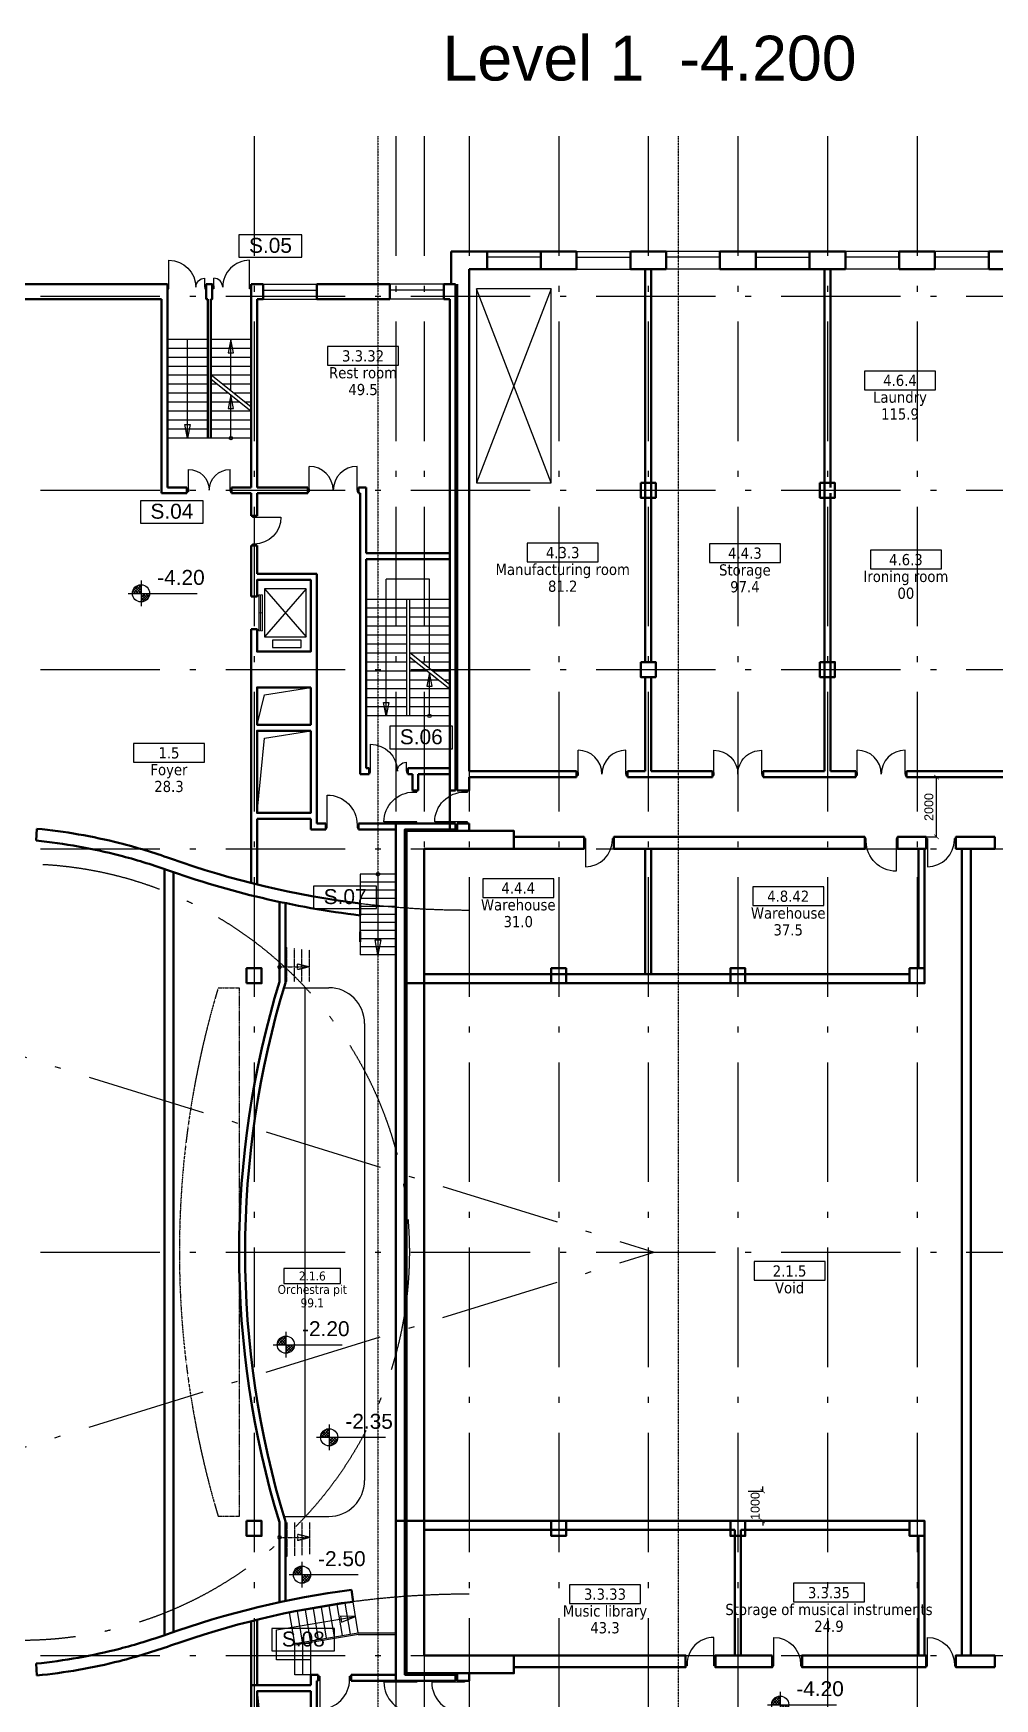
# Model space of a CAD drawing. Header units: millimetres. Extents: x 2558 to 253942, y 1343 to 186042.
# Drawn here: x 41048 to 73240, y 130293 to 186042 of the extents above; entities that cross this region are included whole.
import ezdxf
from ezdxf.enums import TextEntityAlignment as Align

# ---------------------------------------------------------------- set-up
doc = ezdxf.new("R2010")
doc.units = ezdxf.units.MM
for name, pattern in [('DASHED', [0.75, 0.5, -0.25]), ('HIDDEN', [0.375, 0.25, -0.125]), ('OSY', [6200, 4000, -1000, 200, -1000])]:
    doc.linetypes.add(name, pattern=pattern)
for name, color, linetype in [('axes', 40, 'OSY'), ('dim100', 7, 'Continuous'), ('DV', 70, 'Continuous'), ('F', 4, 'Continuous'), ('P', 3, 'Continuous'), ('PUN', 7, 'HIDDEN'), ('R', 7, 'Continuous'), ('T-EXPL pom', 9, 'Continuous'), ('Text', 179, 'Continuous')]:
    doc.layers.add(name, color=color, linetype=linetype)
doc.layers.add('hide', color=61, linetype='Continuous', lineweight=5, plot=False)
doc.layers.add('Kolumns', color=5, linetype='Continuous', lineweight=50)
doc.layers.add('ST', color=5, linetype='Continuous', lineweight=50)
doc.styles.add('DIM100', font='arial.ttf')
doc.styles.add('dim200', font='arial.ttf')
doc.styles.add('EXPL', font='tahoma.ttf')
doc.dimstyles.new('DIM100', dxfattribs={"dimtxt": 300, "dimasz": 150, "dimexe": 0, "dimexo": 100, "dimgap": 100, "dimtad": 1, "dimdec": 0, "dimzin": 0, "dimdsep": 46, "dimtxsty": 'DIM100', "dimblk": 'ARCHTICK', "dimcen": 200, "dimdle": 0.5, "dimclrt": 256, "dimaunit": 1, "dimazin": 0, "dimtfac": 1, "dimtdec": 0, "dimtix": 1, "dimtofl": 0, "dimtmove": 2, "dimatfit": 0, "dimldrblk": 'DOT', "dimfxl": 0, "dimtvp": 1.5, "dimtolj": 1, "dimtzin": 0, "dimarcsym": 0})

# ---------------------------------------------------------------- blocks, each defined once
blk = doc.blocks.new('otmetka')
for p, q in [((-426, 0), (1885, 0)), ((0, 426), (0, -426))]:
    blk.add_line(p, q)
at = {"color": 0}
for p, q in [((-262, 0), (-286, 24)), ((-277, 77), (-76, 278)), ((-172, 0), (-270, 98)), ((-263, 0), (1, 264)), ((-81, 0), (-240, 158)), ((1, 8), (-198, 208)), ((-172, 0), (1, 173)), ((1, 99), (-147, 247)), ((1, 189), (-85, 275)), ((-82, 0), (1, 83)), ((1, -234), (235, 0)), ((1, -144), (145, 0)), ((1, -53), (54, 0)), ((230, -175), (54, 0)), ((264, -119), (145, 0)), ((285, -49), (235, 0)), ((185, -221), (1, -37)), ((131, -257), (1, -128)), ((64, -281), (1, -218)), ((40, -285), (286, -39))]:
    blk.add_line(p, q, dxfattribs=at)
blk.add_circle((0, 0), 288)
blk = doc.blocks.new('90')
at = {"layer": 'DV'}
blk.add_line((50, 0), (50, -900), dxfattribs=at)
for points in [[(50, 50), (50, -50), (0, -50), (0, 50)], [(1000, 50), (1000, -50), (950, -50), (950, 50)]]:
    blk.add_lwpolyline(points, close=True, dxfattribs=at)
blk.add_arc((50, 0), 900, 270, 0, dxfattribs=at)
blk = doc.blocks.new('nomkom')
blk.add_lwpolyline([(-950, 0), (950, 0), (950, 500), (-950, 500)], close=True)
at = {"style": 'EXPL'}
for tag, height, p in [('NO_LEGEND', 300, (0, 100)), ('ROOM_NAME', 200, (0, -350)), ('AREA', 300, (0, -800))]:
    blk.add_attdef(tag, text='', height=height, dxfattribs=at).set_placement(p, align=Align.CENTER)
blk = doc.blocks.new('100')
at = {"layer": 'DV'}
blk.add_line((50, -50), (50, -1050), dxfattribs=at)
for points in [[(50, 50), (50, -50), (0, -50), (0, 50)], [(1100, 50), (1100, -50), (1050, -50), (1050, 50)]]:
    blk.add_lwpolyline(points, close=True, dxfattribs=at)
blk.add_arc((50, -50), 1000, 270, 0, dxfattribs=at)
blk = doc.blocks.new('88')
at = {"layer": 'DV'}
for p, q in [((0, -50), (800, -50)), ((0, -1650), (800, -1650))]:
    blk.add_line(p, q, dxfattribs=at)
for points in [[(-50, -50), (-50, 0), (50, 0), (50, -50)], [(-50, -1650), (-50, -1700), (50, -1700), (50, -1650)]]:
    blk.add_lwpolyline(points, close=True, dxfattribs=at)
for centre, start, end in [((0, -50), 270, 0), ((0, -1650), 0, 90)]:
    blk.add_arc(centre, 800, start, end, dxfattribs=at)
blk = doc.blocks.new('77')
at = {"layer": 'DV'}
for p, q in [((50, 0), (50, -700)), ((1450, 0), (1450, -700))]:
    blk.add_line(p, q, dxfattribs=at)
for points in [[(50, 50), (0, 50), (0, -50), (50, -50)], [(1450, 50), (1500, 50), (1500, -50), (1450, -50)]]:
    blk.add_lwpolyline(points, close=True, dxfattribs=at)
for centre, start, end in [((50, 0), 270, 0), ((1450, 0), 180, 270)]:
    blk.add_arc(centre, 700, start, end, dxfattribs=at)
blk = doc.blocks.new('93')
at = {"layer": 'DV'}
for p, q in [((50, 0), (50, -900)), ((1250, 0), (1250, -300))]:
    blk.add_line(p, q, dxfattribs=at)
for points in [[(50, 50), (50, -50), (0, -50), (0, 50)], [(1300, 50), (1300, -50), (1250, -50), (1250, 50)]]:
    blk.add_lwpolyline(points, close=True, dxfattribs=at)
for centre, radius, start, end in [((50, 0), 900, 270, 0), ((1250, 0), 300, 180, 270)]:
    blk.add_arc(centre, radius, start, end, dxfattribs=at)
blk = doc.blocks.new('A$C61B65F7C')
at = {"layer": 'hide'}
for points in [[(-1900, 1740), (-1300, 1740), (-1300, 1690), (-1900, 1690)], [(-700, 1740), (-1300, 1740), (-1300, 1690), (-700, 1690)], [(-1900, 1670), (-1300, 1670), (-1300, 1620), (-1900, 1620)], [(-700, 1669), (-1300, 1669), (-1300, 1619), (-700, 1619)]]:
    blk.add_lwpolyline(points, close=True, dxfattribs=at)
at = {"layer": 'P'}
blk.add_lwpolyline([(-2100, 1550), (-500, 1550), (-500, 150), (-2100, 150), (-2100, 1550), (-500, 150), (-2100, 150), (-500, 1550)], dxfattribs=at)
blk.add_lwpolyline([(-387, 1277), (-137, 1277), (-137, 327), (-387, 327)], close=True, dxfattribs=at)
at = {"layer": 'ST'}
blk.add_lwpolyline([(-1850, 2000), (-1850, 1800), (-2400, 1800), (-2400, 0), (0, 0), (0, 1800), (-750, 1800), (-750, 2000)], dxfattribs=at)
blk = doc.blocks.new('_ArchTick')
at = {"color": 0, "linetype": 'ByBlock', "const_width": 0.15}
blk.add_lwpolyline([(-0.5, -0.5), (0.5, 0.5)], dxfattribs=at)
blk = doc.blocks.new('*D284')
at = {"layer": 'Defpoints', "color": 0, "transparency": 16777216}
for p in [(70640, 161143), (71290, 161143), (70640, 159143)]:
    blk.add_point(p, dxfattribs=at)
at = {"layer": 'dim100', "color": 0, "lineweight": -2, "transparency": 16777216}
for p, q in [((70740, 161143), (71290, 161143)), ((71290, 159143), (71290, 161144)), ((70740, 159143), (71290, 159143))]:
    blk.add_line(p, q, dxfattribs=at)
at = {"layer": 'dim100', "color": 0, "lineweight": -2, "transparency": 16777216, "xscale": 150, "yscale": 150, "zscale": 150}
for p, rotation in [((71290, 161143), 90), ((71290, 159143), 270)]:
    blk.add_blockref('_ArchTick', p, dxfattribs=dict(at, rotation=rotation))
at = {"layer": 'dim100', "transparency": 16777216, "insert": (71036, 160143), "char_height": 300, "attachment_point": 5, "rotation": 90, "style": 'DIM100'}
blk.add_mtext('\\A1;2000', dxfattribs=at)
blk = doc.blocks.new('_Dot')
at = {"layer": 'P', "color": 0, "lineweight": -2}
blk.add_line((-0.5, 0), (-1, 0), dxfattribs=at)
at = {"layer": 'P', "color": 0, "const_width": 0.5}
blk.add_lwpolyline([(-0.25, 0, 1), (0.25, 0, 1)], format="xyb", close=True, dxfattribs=at)
blk = doc.blocks.new('*D347')
at = {"layer": 'Defpoints', "color": 0, "transparency": 16777216}
for p in [(64890, 137243), (65473, 137243), (64890, 136243)]:
    blk.add_point(p, dxfattribs=at)
at = {"layer": 'dim100', "color": 0, "lineweight": -2, "transparency": 16777216}
for p, q in [((64990, 137243), (65473, 137243)), ((65473, 137243), (65473, 137393)), ((64990, 136243), (65473, 136243)), ((65473, 136243), (65473, 136093))]:
    blk.add_line(p, q, dxfattribs=at)
at = {"layer": 'dim100', "color": 0, "lineweight": -2, "transparency": 16777216, "xscale": 150, "yscale": 150, "zscale": 150}
for p, rotation in [((65473, 137243), 270), ((65473, 136243), 90)]:
    blk.add_blockref('_ArchTick', p, dxfattribs=dict(at, rotation=rotation))
at = {"layer": 'dim100', "transparency": 16777216, "insert": (65220, 136743), "char_height": 300, "attachment_point": 5, "rotation": 90, "style": 'DIM100'}
blk.add_mtext('\\A1;1000', dxfattribs=at)

msp = doc.modelspace()

# ---------------------------------------------------------------- linework, layer by layer
at = {"layer": 'axes'}
for p, q in [((48439.6, 182593.4), (48439.6, 98893.4)), ((53189.6, 182593.4), (53189.6, 98893.4)), ((54139.6, 182593.4), (54139.6, 98893.4)), ((55639.6, 182593.4), (55639.6, 98893.4)), ((58639.6, 182593.4), (58639.6, 98893.4)), ((61639.6, 182593.4), (61639.6, 98893.4)), ((64639.6, 182593.4), (64639.6, 98893.4)), ((67639.6, 182593.4), (67639.6, 98893.4)), ((70639.6, 182593.4), (70639.6, 98893.4)), ((4089.6, 177243.4), (113998.8, 177243.4)), ((4089.6, 170743.4), (113998.8, 170743.4)), ((4089.6, 164743.4), (113998.8, 164743.4)), ((4089.6, 158743.4), (113998.8, 158743.4)), ((31073.3, 154768.9), (61839.6, 145243.4)), ((4089.6, 145243.4), (113998.8, 145243.4)), ((31073.3, 135717.9), (61839.6, 145243.4)), ((4089.6, 131743.4), (113998.8, 131743.4))]:
    msp.add_line(p, q, dxfattribs=at)
msp.add_lwpolyline([(55639.6, 156693.7, -0.085567), (45644.7, 158416.8, 0.1275351), (36193, 159248.2, 0.8463785), (36193, 131238.7, 0.1275351), (45644.7, 132070, -0.085567), (55639.6, 133793.1, 0.0760907)], format="xyb", dxfattribs=at)
msp.add_circle((40639.6, 145243.4), 13000, dxfattribs=at)
at = {"layer": 'F'}
for p, q in [((58039.6, 178743.4), (56239.6, 178743.4)), ((58039.6, 178543.4), (56239.6, 178543.4)), ((59239.6, 178743.4), (61039.6, 178743.4)), ((59239.6, 178543.4), (61039.6, 178543.4)), ((64039.6, 178743.4), (62239.6, 178743.4)), ((64039.6, 178543.4), (62239.6, 178543.4)), ((65239.6, 178743.4), (67039.6, 178743.4)), ((65239.6, 178543.4), (67039.6, 178543.4)), ((70039.6, 178743.4), (68239.6, 178743.4)), ((70039.6, 178543.4), (68239.6, 178543.4)), ((73039.6, 178743.4), (71239.6, 178743.4)), ((73039.6, 178543.4), (71239.6, 178543.4)), ((58039.6, 178143.4), (56239.6, 178143.4)), ((59239.6, 178143.4), (61039.6, 178143.4)), ((64039.6, 178143.4), (62239.6, 178143.4)), ((65239.6, 178143.4), (67039.6, 178143.4)), ((70039.6, 178143.4), (68239.6, 178143.4)), ((73039.6, 178143.4), (71239.6, 178143.4)), ((48739.6, 177643.4), (50539.6, 177643.4)), ((48739.6, 177443.4), (50539.6, 177443.4)), ((54789.6, 177643.4), (52989.6, 177643.4)), ((54789.6, 177443.4), (52989.6, 177443.4)), ((48739.6, 177143.4), (50539.6, 177143.4)), ((54789.6, 177143.4), (52989.6, 177143.4))]:
    msp.add_line(p, q, dxfattribs=at)
at = {"layer": 'Kolumns'}
for p, q in [((41146.6, 159017.1), (41170.7, 159416.6)), ((51989.6, 156917.7), (51989.6, 156514.7)), ((51758.2, 133533.4), (51705.4, 133936.2)), ((41146.6, 131469.7), (41170.7, 131070.2))]:
    msp.add_line(p, q, dxfattribs=at)
for points in [[(61389.6, 170993.4), (61889.6, 170993.4), (61889.6, 170493.4), (61389.6, 170493.4)], [(67389.6, 170993.4), (67889.6, 170993.4), (67889.6, 170493.4), (67389.6, 170493.4)], [(61389.6, 164993.4), (61889.6, 164993.4), (61889.6, 164493.4), (61389.6, 164493.4)], [(67389.6, 164993.4), (67889.6, 164993.4), (67889.6, 164493.4), (67389.6, 164493.4)], [(57139.6, 158743.4), (54139.6, 158743.4), (54139.6, 154243.4), (53539.6, 154243.4), (53539.6, 159343.4), (57139.6, 159343.4)], [(68889.6, 158743.4), (60489.6, 158743.4), (60489.6, 159143.4), (68889.6, 159143.4)], [(70939.6, 159143.4), (69989.6, 159143.4), (69989.6, 158743.4), (70939.6, 158743.4)], [(73239.6, 159143.4), (71939.6, 159143.4), (71939.6, 158743.4), (73239.6, 158743.4)], [(48189.6, 154243.4), (48689.6, 154243.4), (48689.6, 154743.4), (48189.6, 154743.4)], [(58389.6, 154243.4), (58889.6, 154243.4), (58889.6, 154743.4), (58389.6, 154743.4)], [(64389.6, 154243.4), (64889.6, 154243.4), (64889.6, 154743.4), (64389.6, 154743.4)], [(70389.6, 154243.4), (70889.6, 154243.4), (70889.6, 154743.4), (70389.6, 154743.4)], [(48189.6, 136243.4), (48689.6, 136243.4), (48689.6, 135743.4), (48189.6, 135743.4)], [(57139.6, 131743.4), (54139.6, 131743.4), (54139.6, 136243.4), (53539.6, 136243.4), (53539.6, 131143.4), (57139.6, 131143.4)], [(58389.6, 136243.4), (58889.6, 136243.4), (58889.6, 135743.4), (58389.6, 135743.4)], [(64389.6, 136243.4), (64889.6, 136243.4), (64889.6, 135743.4), (64389.6, 135743.4)], [(70389.6, 136243.4), (70889.6, 136243.4), (70889.6, 135743.4), (70389.6, 135743.4)], [(65789.6, 131743.4), (63889.6, 131743.4), (63889.6, 131343.4), (65789.6, 131343.4)], [(70939.6, 131343.4), (66789.6, 131343.4), (66789.6, 131743.4), (70939.6, 131743.4)], [(73239.6, 131343.4), (71939.6, 131343.4), (71939.6, 131743.4), (73239.6, 131743.4)]]:
    msp.add_lwpolyline(points, close=True, dxfattribs=at)
for points in [[(43939.6, 158933.6, -0.0235781), (45644.7, 158416.8, 0.0547673), (51989.6, 156917.7)], [(43939.6, 158520.7, -0.0222129), (45510.8, 158039.9, 0.0551757), (51989.6, 156514.7)], [(43939.6, 131966.1, 0.0222129), (45510.8, 132447, -0.0528007), (51705.4, 133936.2, -0.0528007)], [(43939.6, 131553.2, 0.0235781), (45644.7, 132070, -0.0528007), (51757.4, 133539.6, -0.0528007)]]:
    msp.add_lwpolyline(points, format="xyb", dxfattribs=at)
for points in [[(57139.6, 159143.4), (59489.6, 159143.4), (59489.6, 158743.4), (57139.6, 158743.4)], [(55639.6, 158743.4), (54139.6, 158743.4), (54139.6, 154243.4), (53539.6, 154243.4)], [(54139.6, 136243.4), (54139.6, 136243.4), (54139.6, 154243.4), (53539.6, 154243.4), (53539.6, 136243.4)], [(57139.6, 131343.4), (62889.6, 131343.4), (62889.6, 131743.4), (57139.6, 131743.4)]]:
    msp.add_lwpolyline(points, dxfattribs=at)
for centre, radius, start, end in [((39315.6, 140606.1), 18501.8, 75.52708, 84.32059), ((39315.6, 140606), 18901.8, 75.83985, 84.3678), ((39315.6, 149880.7), 18501.8, 275.67941, 284.47292), ((39315.6, 149880.8), 18901.8, 275.6322, 284.16015)]:
    msp.add_arc(centre, radius, start, end, dxfattribs=at)
at = {"layer": 'P'}
for p, q in [((46889.6, 175793.4), (45539.6, 175793.4)), ((46214.6, 172493.4), (46214.6, 175793.4)), ((48339.6, 175793.4), (46989.6, 175793.4)), ((47664.6, 174083.4), (47664.6, 175793.4)), ((46889.6, 175493.4), (45539.6, 175493.4)), ((46889.6, 175193.4), (45539.6, 175193.4)), ((48339.6, 175493.4), (46989.6, 175493.4)), ((48339.6, 175193.4), (46989.6, 175193.4)), ((46889.6, 174893.4), (45539.6, 174893.4)), ((46889.6, 174593.4), (45539.6, 174593.4)), ((48339.6, 174893.4), (46989.6, 174893.4)), ((46989.6, 174623.4), (48339.6, 173543.4)), ((48339.6, 174593.4), (47027.1, 174593.4)), ((46889.6, 174293.4), (45539.6, 174293.4)), ((46889.6, 173993.4), (45539.6, 173993.4)), ((46989.6, 174473.4), (48339.6, 173393.4)), ((47214.6, 174293.4), (46989.6, 174293.4)), ((47589.6, 173993.4), (46989.6, 173993.4)), ((48339.6, 174293.4), (47402.1, 174293.4)), ((48339.6, 173993.4), (47777.1, 173993.4)), ((46889.6, 173693.4), (45539.6, 173693.4)), ((46889.6, 173393.4), (45539.6, 173393.4)), ((47964.6, 173693.4), (46989.6, 173693.4)), ((48339.6, 173393.4), (46989.6, 173393.4)), ((47664.6, 172493.4), (47664.6, 173933.4)), ((48339.6, 173693.4), (48152.1, 173693.4)), ((46889.6, 173093.4), (45539.6, 173093.4)), ((48339.6, 173093.4), (46989.6, 173093.4)), ((46889.6, 172793.4), (45539.6, 172793.4)), ((48339.6, 172493.4), (45539.6, 172493.4)), ((48339.6, 172793.4), (46989.6, 172793.4)), ((54314.6, 167768.4), (52864.6, 167768.4)), ((52864.6, 163193.4), (52864.6, 167768.4)), ((54314.6, 164783.4), (54314.6, 167768.4)), ((54989.6, 167093.4), (52189.6, 167093.4)), ((53539.6, 166793.4), (52189.6, 166793.4)), ((53539.6, 167093.4), (53539.6, 163193.4)), ((53639.6, 167093.4), (53639.6, 163193.4)), ((54989.6, 166793.4), (53639.6, 166793.4)), ((53539.6, 166493.4), (52189.6, 166493.4)), ((53539.6, 166193.4), (52189.6, 166193.4)), ((54989.6, 166493.4), (53639.6, 166493.4)), ((54989.6, 166193.4), (53639.6, 166193.4)), ((53539.6, 165893.4), (52189.6, 165893.4)), ((53539.6, 165593.4), (52189.6, 165593.4)), ((54989.6, 165893.4), (53639.6, 165893.4)), ((54989.6, 165593.4), (53639.6, 165593.4)), ((53539.6, 165293.4), (52189.6, 165293.4)), ((53639.6, 165323.4), (54989.6, 164243.4)), ((53639.6, 165173.4), (54989.6, 164093.4)), ((54989.6, 165293.4), (53677.1, 165293.4)), ((53539.6, 164993.4), (52189.6, 164993.4)), ((53539.6, 164693.4), (52189.6, 164693.4)), ((53864.6, 164993.4), (53639.6, 164993.4)), ((54239.6, 164693.4), (53639.6, 164693.4)), ((54989.6, 164993.4), (54052.1, 164993.4)), ((54314.6, 163193.4), (54314.6, 164633.4)), ((54989.6, 164693.4), (54427.1, 164693.4)), ((53539.6, 164393.4), (52189.6, 164393.4)), ((53539.6, 164093.4), (52189.6, 164093.4)), ((54614.6, 164393.4), (53639.6, 164393.4)), ((54989.6, 164093.4), (53639.6, 164093.4)), ((54989.6, 164393.4), (54802.1, 164393.4)), ((53539.6, 163793.4), (52189.6, 163793.4)), ((53539.6, 163493.4), (52189.6, 163493.4)), ((54989.6, 163793.4), (53639.6, 163793.4)), ((54989.6, 163493.4), (53639.6, 163493.4)), ((54989.6, 163193.4), (52189.6, 163193.4)), ((53189.6, 157893.4), (51989.6, 157893.4)), ((51989.6, 157893.4), (51989.6, 155193.4)), ((53189.6, 157623.4), (51989.6, 157623.4)), ((53189.6, 157353.4), (51989.6, 157353.4)), ((53189.6, 157083.4), (51989.6, 157083.4)), ((53189.6, 156813.4), (51989.6, 156813.4)), ((51989.6, 155627.4), (51989.6, 156780.8)), ((53189.6, 156543.4), (51989.6, 156543.4)), ((53189.6, 156273.4), (51989.6, 156273.4)), ((53189.6, 156003.4), (51989.6, 156003.4)), ((53189.6, 155733.4), (51989.6, 155733.4)), ((53189.6, 155463.4), (51989.6, 155463.4)), ((53189.6, 155193.4), (51989.6, 155193.4)), ((49439.6, 154093.4), (50939.6, 154093.4)), ((50139.6, 154093.4), (50139.6, 136393.4)), ((52139.6, 152893.4), (52139.6, 137593.4)), ((49439.6, 136393.4), (50939.6, 136393.4)), ((49627.4, 133179.2), (51758.2, 133533.4)), ((50332.3, 132232), (50160.1, 133267.7)), ((50598.7, 132276.2), (50426.5, 133312)), ((50865, 132320.5), (50692.8, 133356.3)), ((51131.4, 132364.8), (50959.2, 133400.6)), ((51397.7, 132409.1), (51225.5, 133444.9)), ((51664.1, 132453.4), (51491.8, 133489.2)), ((51930.4, 132497.7), (51758.2, 133533.4)), ((49799.6, 132143.4), (49627.4, 133179.2)), ((50066, 132187.7), (49893.8, 133223.5)), ((49799.6, 132143.4), (51930.4, 132497.7)), ((49799.6, 131093.4), (49799.6, 132143.4)), ((50339.6, 132143.4), (49799.6, 132143.4)), ((49807.8, 132094.1), (51938.6, 132448.3)), ((50069.6, 131093.4), (50069.6, 132143.4)), ((50339.6, 131093.4), (50339.6, 132143.4)), ((51930.4, 132497.7), (53189.6, 132497.7)), ((51930.4, 132447.7), (53189.6, 132447.7)), ((50339.6, 131093.4), (49799.6, 131093.4))]:
    msp.add_line(p, q, dxfattribs=at)
for points in [[(58389.6, 177493.4), (55889.6, 177493.4), (55889.6, 170993.4), (58389.6, 170993.4), (58389.6, 177493.4), (55889.6, 170993.4), (58389.6, 170993.4), (55889.6, 177493.4)], [(48539.6, 162893.4), (48789.6, 163893.4), (50339.6, 164143.4)], [(48539.6, 159943.4), (48789.6, 162443.4), (50339.6, 162693.4)], [(50339.6, 131593.4), (49189.6, 131593.4), (49189.6, 132599.5), (51840.2, 133040.2), (51330.6, 133056.9), (51363.4, 132859.6), (51840.2, 133040.2)], [(48539.6, 130543.4), (48789.6, 128043.4), (50339.6, 127793.4)]]:
    msp.add_lwpolyline(points, dxfattribs=at)
for points in [[(47664.6, 175793.4), (47574.3, 175343.4), (47755, 175343.4)], [(47664.6, 173933.4), (47574.3, 173483.4), (47755, 173483.4)], [(46214.6, 172493.4), (46124.3, 172943.4), (46305, 172943.4)], [(54314.6, 164633.4), (54224.3, 164183.4), (54405, 164183.4)], [(52864.6, 163193.4), (52774.3, 163643.4), (52955, 163643.4)]]:
    msp.add_lwpolyline(points, close=True, dxfattribs=at)
msp.add_lwpolyline([(52574.6, 157839.1, -14.7946634), (52589.6, 157837.1), (52589.6, 157893.4), (52589.6, 155193.4), (52489.6, 155693.4), (52689.6, 155693.4), (52589.6, 155193.4)], format="xyb", dxfattribs=at)
for centre in [(47664.6, 172493.4), (54314.6, 163193.4)]:
    msp.add_circle(centre, 56.3, dxfattribs=at)
for centre, start, end in [((50939.6, 152893.4), 0, 90), ((50939.6, 137593.4), 270, 0)]:
    msp.add_arc(centre, 1200, start, end, dxfattribs=at)
at = {"layer": 'PUN', "ltscale": 0.5}
for p, q in [((49291.2, 154293.4), (49291.2, 155478.8)), ((49541.2, 154293.4), (49541.2, 155445.3)), ((49791.2, 154293.4), (49791.2, 155414)), ((50041.2, 154293.4), (50041.2, 155384.8)), ((50291.2, 154293.4), (50291.2, 155357.8)), ((49541.2, 136193.4), (49541.2, 135041.5)), ((49791.2, 136193.4), (49791.2, 135072.8)), ((50041.2, 136193.4), (50041.2, 135102)), ((50291.2, 136193.4), (50291.2, 135129))]:
    msp.add_line(p, q, dxfattribs=at)
at = {"layer": 'PUN'}
for points in [[(49345.5, 154778.4, -14.7946634), (49347.6, 154793.4), (49291.2, 154793.4), (50291.2, 154793.4), (49891.2, 154693.4), (49891.2, 154893.4), (50291.2, 154793.4)], [(49345.5, 135708.4, 14.7946634), (49347.6, 135693.4), (49291.2, 135693.4), (50291.2, 135693.4), (49891.2, 135793.4), (49891.2, 135593.4), (50291.2, 135693.4)]]:
    msp.add_lwpolyline(points, format="xyb", dxfattribs=at)
msp.add_lwpolyline([(47239.6, 154093.4), (47939.6, 154093.4), (47939.6, 136393.4), (47239.6, 136393.4, -0.1468927), (47239.6, 154093.4)], format="xyb", close=True, dxfattribs=at)
at = {"layer": 'R', "color": 7, "linetype": 'DASHED'}
for p, q in [((52589.6, 182593.4), (52589.6, 109343.4)), ((62639.6, 182593.4), (62639.6, 109343.4))]:
    msp.add_line(p, q, dxfattribs=at)
at = {"layer": 'ST'}
for p, q in [((55039.6, 178743.4), (55039.6, 177643.4)), ((55039.6, 178743.4), (56239.6, 178743.4)), ((55339.6, 178743.4), (55739.6, 178743.4)), ((56239.6, 178743.4), (59239.6, 178743.4)), ((56239.6, 178143.4), (56239.6, 178743.4)), ((58039.6, 178143.4), (58039.6, 178743.4)), ((59239.6, 178143.4), (59239.6, 178743.4)), ((61039.6, 178743.4), (62239.6, 178743.4)), ((61039.6, 178143.4), (61039.6, 178743.4)), ((62239.6, 178143.4), (62239.6, 178743.4)), ((67039.6, 178743.4), (64039.6, 178743.4)), ((64039.6, 178143.4), (64039.6, 178743.4)), ((65239.6, 178143.4), (65239.6, 178743.4)), ((67039.6, 178743.4), (68239.6, 178743.4)), ((67039.6, 178143.4), (67039.6, 178743.4)), ((68239.6, 178143.4), (68239.6, 178743.4)), ((70039.6, 178143.4), (70039.6, 178743.4)), ((71239.6, 178743.4), (70039.6, 178743.4)), ((70039.6, 178143.4), (70039.6, 178743.4)), ((71239.6, 178143.4), (71239.6, 178743.4)), ((73039.6, 178743.4), (75039.6, 178743.4)), ((73039.6, 178143.4), (73039.6, 178743.4)), ((55639.6, 178143.4), (55639.6, 161343.4)), ((55639.6, 178143.4), (56239.6, 178143.4)), ((56239.6, 178143.4), (59239.6, 178143.4)), ((61039.6, 178143.4), (62239.6, 178143.4)), ((61539.6, 164993.4), (61539.6, 178143.4)), ((61739.6, 164993.4), (61739.6, 178143.4)), ((67039.6, 178143.4), (64039.6, 178143.4)), ((67039.6, 178143.4), (68239.6, 178143.4)), ((67539.6, 170493.4), (67539.6, 178143.4)), ((67739.6, 170843.4), (67739.6, 178143.4)), ((71239.6, 178143.4), (70039.6, 178143.4)), ((73039.6, 178143.4), (74639.6, 178143.4)), ((45539.6, 177643.4), (40239.6, 177643.4)), ((45539.6, 170843.4), (45539.6, 177643.4)), ((48339.6, 170843.4), (48339.6, 177643.4)), ((48739.6, 177643.4), (48339.6, 177643.4)), ((48739.6, 177143.4), (48739.6, 177643.4)), ((50539.6, 177643.4), (52989.6, 177643.4)), ((50539.6, 177143.4), (50539.6, 177643.4)), ((52989.6, 177143.4), (52989.6, 177643.4)), ((54789.6, 177143.4), (54789.6, 177643.4)), ((54789.6, 177643.4), (55189.6, 177643.4)), ((55189.6, 160693.4), (55189.6, 177643.4)), ((55239.6, 177643.4), (55239.6, 164743.4)), ((45339.6, 177143.4), (40739.6, 177143.4)), ((45339.6, 177143.4), (45339.6, 170643.4)), ((46889.6, 177143.4), (46889.6, 172493.4)), ((46989.6, 177143.4), (46989.6, 172493.4)), ((48539.6, 170843.4), (48539.6, 177143.4)), ((48739.6, 177143.4), (48539.6, 177143.4)), ((52989.6, 177143.4), (50539.6, 177143.4)), ((54789.6, 177143.4), (54989.6, 177143.4)), ((54989.6, 159343.4), (54989.6, 177143.4)), ((46189.6, 170643.4), (45339.6, 170643.4)), ((45539.6, 170843.4), (46189.6, 170843.4)), ((46189.6, 170843.4), (46189.6, 170643.4)), ((48339.6, 170843.4), (47689.6, 170843.4)), ((47689.6, 170843.4), (47689.6, 170643.4)), ((47689.6, 170643.4), (48339.6, 170643.4)), ((48339.6, 170643.4), (47689.6, 170643.4)), ((48339.6, 171143.4), (48339.6, 170843.4)), ((50239.6, 170843.4), (48539.6, 170843.4)), ((50239.6, 170643.4), (48539.6, 170643.4)), ((50239.6, 170643.4), (50239.6, 170843.4)), ((51939.6, 170843.4), (52189.6, 170843.4)), ((51939.6, 170843.4), (51939.6, 170643.4)), ((51939.6, 170643.4), (51939.6, 170643.4)), ((51939.6, 170643.4), (51989.6, 170643.4)), ((51989.6, 170643.4), (51989.6, 161243.4)), ((52189.6, 168643.4), (52189.6, 170843.4)), ((67739.6, 170493.4), (67739.6, 170643.4)), ((67539.6, 161343.4), (67539.6, 170493.4)), ((67739.6, 170493.4), (67539.6, 170493.4)), ((67739.6, 161343.4), (67739.6, 170493.4)), ((48339.6, 168893.4), (48339.6, 167193.4)), ((48539.6, 168893.4), (48339.6, 168893.4)), ((48539.6, 167943.4), (48539.6, 168893.4)), ((54989.6, 168643.4), (52189.6, 168643.4)), ((54989.6, 168443.4), (52189.6, 168443.4)), ((52189.6, 161443.4), (52189.6, 168443.4)), ((50539.6, 167943.4), (48539.6, 167943.4)), ((50539.6, 159593.4), (50539.6, 167943.4)), ((48339.6, 166093.4), (48339.6, 157600.1)), ((55239.6, 164743.4), (55239.6, 160693.4)), ((61539.6, 164493.4), (61539.6, 161343.4)), ((61739.6, 164493.4), (61739.6, 161343.4)), ((52289.6, 161243.4), (51989.6, 161243.4)), ((52189.6, 161443.4), (52289.6, 161443.4)), ((52289.6, 161443.4), (52289.6, 161243.4)), ((53589.6, 161443.4), (53589.6, 161243.4)), ((53589.6, 161243.4), (53739.6, 161243.4)), ((53739.6, 161243.4), (53739.6, 160693.4)), ((53939.6, 161243.4), (53939.6, 160693.4)), ((54989.6, 160693.4), (54989.6, 161243.4)), ((59239.6, 161343.4), (55639.6, 161343.4)), ((59239.6, 161143.4), (55639.6, 161143.4)), ((55639.6, 161143.4), (55639.6, 160693.4)), ((59239.6, 161143.4), (59239.6, 161343.4)), ((61539.6, 161343.4), (60939.6, 161343.4)), ((60939.6, 161143.4), (60939.6, 161343.4)), ((61639.6, 161143.4), (60939.6, 161143.4)), ((63789.6, 161143.4), (61639.6, 161143.4)), ((63789.6, 161343.4), (61739.6, 161343.4)), ((63789.6, 161143.4), (63789.6, 161343.4)), ((67539.6, 161343.4), (65489.6, 161343.4)), ((65489.6, 161143.4), (65489.6, 161343.4)), ((68589.6, 161143.4), (65489.6, 161143.4)), ((68589.6, 161343.4), (67739.6, 161343.4)), ((68589.6, 161143.4), (68589.6, 161343.4)), ((70289.6, 161343.4), (74639.6, 161343.4)), ((70289.6, 161143.4), (70289.6, 161343.4)), ((70289.6, 161143.4), (78589.6, 161143.4)), ((53939.6, 160693.4), (53739.6, 160693.4)), ((55189.6, 160693.4), (54989.6, 160693.4)), ((55639.6, 160693.4), (55239.6, 160693.4)), ((48539.6, 159743.4), (48539.6, 157550.4)), ((50339.6, 159743.4), (50339.6, 159393.4)), ((50839.6, 159593.4), (50539.6, 159593.4)), ((50839.6, 159393.4), (50839.6, 159593.4)), ((51939.6, 159393.4), (51939.6, 159593.4)), ((51939.6, 159593.4), (53189.6, 159593.4)), ((55239.6, 159343.4), (55239.6, 159593.4)), ((55239.6, 159593.4), (55639.6, 159593.4)), ((55639.6, 159593.4), (55639.6, 159343.4)), ((50339.6, 159393.4), (50839.6, 159393.4)), ((53189.6, 159393.4), (51939.6, 159393.4)), ((61539.6, 154543.4), (61539.6, 158743.4)), ((61739.6, 154543.4), (61739.6, 158743.4)), ((70689.6, 158743.4), (70689.6, 154743.4)), ((70889.6, 158743.4), (70889.6, 154743.4)), ((72139.6, 131743.4), (72139.6, 158743.4)), ((72439.6, 131743.4), (72439.6, 158743.4)), ((45439.6, 132421.8), (45439.6, 158065)), ((45739.6, 132527.2), (45739.6, 157959.6)), ((49289.6, 154288.1), (49289.6, 156967.7)), ((49489.6, 154258.2), (49489.6, 156925.4)), ((51989.6, 155630.8), (51989.6, 155969.3)), ((70389.6, 154543.4), (54139.6, 154543.4)), ((70889.6, 154243.4), (54139.6, 154243.4)), ((49289.6, 136198.7), (49289.6, 133519.1)), ((49489.6, 136228.6), (49489.6, 133561.4)), ((70639.6, 136243.4), (54139.6, 136243.4)), ((64539.6, 135943.4), (54139.6, 135943.4)), ((64539.6, 131743.4), (64539.6, 135943.4)), ((70389.6, 135943.4), (64739.6, 135943.4)), ((64739.6, 131743.4), (64739.6, 135943.4)), ((70689.6, 131743.4), (70689.6, 135743.4)), ((70889.6, 131743.4), (70889.6, 135743.4)), ((48339.6, 125643.4), (48339.6, 132886.7)), ((50339.6, 130743.4), (50339.6, 131093.4)), ((50339.6, 131093.4), (50589.6, 131093.4)), ((50589.6, 131093.4), (50589.6, 130893.4)), ((53189.6, 131093.4), (51689.6, 131093.4)), ((51689.6, 131093.4), (51689.6, 130893.4)), ((55239.6, 130893.4), (55239.6, 131143.4)), ((55639.6, 130893.4), (55639.6, 131143.4)), ((50539.6, 130893.4), (50539.6, 122993.4)), ((50589.6, 130893.4), (50539.6, 130893.4)), ((51689.6, 130893.4), (53189.6, 130893.4)), ((55639.6, 130893.4), (55239.6, 130893.4))]:
    msp.add_line(p, q, dxfattribs=at)
at = {"layer": 'ST', "linetype": 'Continuous'}
for p, q in [((48339.6, 169893.4), (48339.6, 170643.4)), ((48539.6, 170643.4), (48539.6, 169893.4)), ((48539.6, 169893.4), (48339.6, 169893.4)), ((53589.6, 161443.4), (54989.6, 161443.4)), ((53939.6, 161243.4), (54989.6, 161243.4)), ((48539.6, 159743.4), (50339.6, 159743.4)), ((48539.6, 130743.4), (48539.6, 132936.4)), ((48339.6, 130743.4), (50339.6, 130743.4))]:
    msp.add_line(p, q, dxfattribs=at)
at = {"layer": 'ST'}
msp.add_lwpolyline([(46989.6, 177143.4), (47039.6, 177143.4), (47039.6, 177643.4), (46839.6, 177643.4), (46839.6, 177143.4), (46889.6, 177143.4)], dxfattribs=at)
for points in [[(50339.6, 164143.4), (48539.6, 164143.4), (48539.6, 162893.4), (50339.6, 162893.4)], [(50339.6, 162693.4), (48539.6, 162693.4), (48539.6, 159943.4), (50339.6, 159943.4)], [(55189.6, 159593.4), (53189.6, 159593.4), (53189.6, 136243.4), (53489.6, 136243.4), (53489.6, 159393.4), (55189.6, 159393.4)], [(55189.6, 130893.4), (53189.6, 130893.4), (53189.6, 136243.4), (53489.6, 136243.4), (53489.6, 131093.4), (55189.6, 131093.4)], [(50339.6, 127793.4), (48539.6, 127793.4), (48539.6, 130543.4), (50339.6, 130543.4)]]:
    msp.add_lwpolyline(points, close=True, dxfattribs=at)
for radius, start, end in [(30974, 163.01147, 196.97836), (30774, 162.96615, 197.03385)]:
    msp.add_arc((78913.7, 145243.4), radius, start, end, dxfattribs=at)
at = {"layer": 'T-EXPL pom'}
for points in [[(50034.2, 179293.4), (47934.2, 179293.4), (47934.2, 178543.4), (50034.2, 178543.4)], [(46734.2, 170393.4), (44634.2, 170393.4), (44634.2, 169643.4), (46734.2, 169643.4)], [(55084.2, 162843.4), (52984.2, 162843.4), (52984.2, 162093.4), (55084.2, 162093.4)], [(52534.2, 157493.4), (50434.2, 157493.4), (50434.2, 156743.4), (52534.2, 156743.4)], [(51134.2, 132640.8), (49034.2, 132640.8), (49034.2, 131890.8), (51134.2, 131890.8)]]:
    msp.add_lwpolyline(points, close=True, dxfattribs=at)

# ---------------------------------------------------------------- block references
at = {"layer": 'DV', "xscale": -1}
for name, p, rotation in [('93', (45539.6, 177543.4), 180), ('77', (46189.6, 170743.4), 180), ('88', (65489.6, 161243.4), 270), ('90', (65789.6, 131443.4), 180), ('90', (70939.6, 131443.4), 180)]:
    msp.add_blockref(name, p, dxfattribs=dict(at, rotation=rotation))
at = {"layer": 'DV'}
for name, p, rotation in [('93', (48339.6, 177543.4), 180), ('88', (50239.6, 170743.4), 90), ('88', (59239.6, 161243.4), 90), ('88', (68589.6, 161243.4), 90), ('90', (63889.6, 131443.4), 180), ('100', (55439.6, 130893.4), 270)]:
    msp.add_blockref(name, p, dxfattribs=dict(at, rotation=rotation))
at = {"layer": 'DV', "linetype": 'Continuous', "xscale": -1}
for name, p, rotation in [('90', (48439.6, 169893.4), 90), ('93', (52289.6, 161343.4), 180), ('100', (53839.6, 159593.4), 270), ('100', (55539.6, 159593.4), 270), ('100', (50839.6, 159493.4), 180)]:
    msp.add_blockref(name, p, dxfattribs=dict(at, rotation=rotation))
at = {"layer": 'DV'}
for p in [(59489.6, 159043.4), (70939.6, 159043.4)]:
    msp.add_blockref('90', p, dxfattribs=at)
at = {"layer": 'DV', "xscale": -1}
msp.add_blockref('100', (69989.6, 159043.4), dxfattribs=at)
at = {"layer": 'DV', "linetype": 'Continuous'}
msp.add_blockref('100', (50589.6, 130993.4), dxfattribs=at)
at = {"layer": 'DV', "linetype": 'Continuous', "rotation": 270}
msp.add_blockref('100', (53839.6, 130893.4), dxfattribs=at)
at = {"layer": 'P', "linetype": 'Continuous', "xscale": -1, "rotation": 90}
msp.add_blockref('A$C61B65F7C', (50339.6, 165343.4), dxfattribs=at)
at = {"layer": 'T-EXPL pom'}
ref = msp.add_blockref('nomkom', (52089.6, 174930.9), dxfattribs=dict(at, xscale=1.25, yscale=1.25, zscale=1.25))
ref.add_attrib('ПЛОЩАДЬ', '49.5', dxfattribs={"layer": '0', "height": 375, "style": 'EXPL'}).set_placement((52089.6, 173930.9), align=Align.CENTER)
ref.add_attrib('НОМЕР_ПО_ЭКСПЛИКАЦИИ', '3.3.32', dxfattribs={"layer": '0', "height": 375, "style": 'EXPL'}).set_placement((52089.6, 175055.9), align=Align.CENTER)
ref.add_attrib('НАИМЕНОВАНИЕ_ПОМЕЩЕНИЯ', 'Rest room', dxfattribs={"layer": '0', "height": 375, "style": 'EXPL'}).set_placement((52089.6, 174493.4), align=Align.CENTER)
ref = msp.add_blockref('nomkom', (70068.1, 174111.5), dxfattribs=dict(at, xscale=1.25, yscale=1.25, zscale=1.25))
ref.add_attrib('ПЛОЩАДЬ', '115.9', dxfattribs={"layer": '0', "height": 375, "style": 'EXPL'}).set_placement((70068.1, 173111.5), align=Align.CENTER)
ref.add_attrib('НОМЕР_ПО_ЭКСПЛИКАЦИИ', '4.6.4', dxfattribs={"layer": '0', "height": 375, "style": 'EXPL'}).set_placement((70068.1, 174236.5), align=Align.CENTER)
ref.add_attrib('НАИМЕНОВАНИЕ_ПОМЕЩЕНИЯ', 'Laundry', dxfattribs={"layer": '0', "height": 375, "style": 'EXPL'}).set_placement((70068.1, 173674), align=Align.CENTER)
ref = msp.add_blockref('nomkom', (58774.7, 168346.5), dxfattribs=dict(at, xscale=1.25, yscale=1.25, zscale=1.25))
ref.add_attrib('ПЛОЩАДЬ', '81.2', dxfattribs={"layer": '0', "height": 375, "style": 'EXPL'}).set_placement((58774.7, 167346.5), align=Align.CENTER)
ref.add_attrib('НОМЕР_ПО_ЭКСПЛИКАЦИИ', '4.3.3', dxfattribs={"layer": '0', "height": 375, "style": 'EXPL'}).set_placement((58774.7, 168471.5), align=Align.CENTER)
ref.add_attrib('НАИМЕНОВАНИЕ_ПОМЕЩЕНИЯ', 'Manufacturing room', dxfattribs={"layer": '0', "height": 375, "style": 'EXPL'}).set_placement((58774.7, 167909), align=Align.CENTER)
ref = msp.add_blockref('nomkom', (64875.1, 168328.9), dxfattribs=dict(at, xscale=1.25, yscale=1.25, zscale=1.25))
ref.add_attrib('ПЛОЩАДЬ', '97.4', dxfattribs={"layer": '0', "height": 375, "style": 'EXPL'}).set_placement((64875.1, 167328.9), align=Align.CENTER)
ref.add_attrib('НОМЕР_ПО_ЭКСПЛИКАЦИИ', '4.4.3', dxfattribs={"layer": '0', "height": 375, "style": 'EXPL'}).set_placement((64875.1, 168453.9), align=Align.CENTER)
ref.add_attrib('НАИМЕНОВАНИЕ_ПОМЕЩЕНИЯ', 'Storage', dxfattribs={"layer": '0', "height": 375, "style": 'EXPL'}).set_placement((64875.1, 167891.4), align=Align.CENTER)
ref = msp.add_blockref('nomkom', (70265.7, 168111.5), dxfattribs=dict(at, xscale=1.25, yscale=1.25, zscale=1.25))
ref.add_attrib('ПЛОЩАДЬ', '00', dxfattribs={"layer": '0', "height": 375, "style": 'EXPL'}).set_placement((70265.7, 167111.5), align=Align.CENTER)
ref.add_attrib('НОМЕР_ПО_ЭКСПЛИКАЦИИ', '4.6.3', dxfattribs={"layer": '0', "height": 375, "style": 'EXPL'}).set_placement((70265.7, 168236.5), align=Align.CENTER)
ref.add_attrib('НАИМЕНОВАНИЕ_ПОМЕЩЕНИЯ', 'Ironing room', dxfattribs={"layer": '0', "height": 375, "style": 'EXPL'}).set_placement((70265.7, 167674), align=Align.CENTER)
ref = msp.add_blockref('nomkom', (45590.1, 161643.4), dxfattribs=dict(at, xscale=1.25, yscale=1.25, zscale=1.25))
ref.add_attrib('ПЛОЩАДЬ', '28.3', dxfattribs={"layer": '0', "height": 375, "style": 'EXPL'}).set_placement((45590.1, 160643.4), align=Align.CENTER)
ref.add_attrib('НОМЕР_ПО_ЭКСПЛИКАЦИИ', '1.5', dxfattribs={"layer": '0', "height": 375, "style": 'EXPL'}).set_placement((45590.1, 161768.4), align=Align.CENTER)
ref.add_attrib('НАИМЕНОВАНИЕ_ПОМЕЩЕНИЯ', 'Foyer', dxfattribs={"layer": '0', "height": 375, "style": 'EXPL'}).set_placement((45590.1, 161205.9), align=Align.CENTER)
ref = msp.add_blockref('nomkom', (57286.2, 157118.4), dxfattribs=dict(at, xscale=1.25, yscale=1.25, zscale=1.25))
ref.add_attrib('ПЛОЩАДЬ', '31.0', dxfattribs={"layer": '0', "height": 375, "style": 'EXPL'}).set_placement((57286.2, 156118.4), align=Align.CENTER)
ref.add_attrib('НОМЕР_ПО_ЭКСПЛИКАЦИИ', '4.4.4', dxfattribs={"layer": '0', "height": 375, "style": 'EXPL'}).set_placement((57286.2, 157243.4), align=Align.CENTER)
ref.add_attrib('НАИМЕНОВАНИЕ_ПОМЕЩЕНИЯ', 'Warehouse', dxfattribs={"layer": '0', "height": 375, "style": 'EXPL'}).set_placement((57286.2, 156680.9), align=Align.CENTER)
ref = msp.add_blockref('nomkom', (66325.5, 156843.4), dxfattribs=dict(at, xscale=1.25, yscale=1.25, zscale=1.25))
ref.add_attrib('ПЛОЩАДЬ', '37.5', dxfattribs={"layer": '0', "height": 375, "style": 'EXPL'}).set_placement((66325.5, 155843.4), align=Align.CENTER)
ref.add_attrib('НОМЕР_ПО_ЭКСПЛИКАЦИИ', '4.8.42', dxfattribs={"layer": '0', "height": 375, "style": 'EXPL'}).set_placement((66325.5, 156968.4), align=Align.CENTER)
ref.add_attrib('НАИМЕНОВАНИЕ_ПОМЕЩЕНИЯ', 'Warehouse', dxfattribs={"layer": '0', "height": 375, "style": 'EXPL'}).set_placement((66325.5, 156405.9), align=Align.CENTER)
ref = msp.add_blockref('nomkom', (50389.6, 144193.4), dxfattribs=at)
ref.add_attrib('ПЛОЩАДЬ', '99.1', dxfattribs={"layer": '0', "height": 300, "style": 'EXPL'}).set_placement((50389.6, 143393.4), align=Align.CENTER)
ref.add_attrib('НОМЕР_ПО_ЭКСПЛИКАЦИИ', '2.1.6', dxfattribs={"layer": '0', "height": 300, "style": 'EXPL'}).set_placement((50389.6, 144293.4), align=Align.CENTER)
ref.add_attrib('НАИМЕНОВАНИЕ_ПОМЕЩЕНИЯ', 'Orchestra pit', dxfattribs={"layer": '0', "height": 300, "style": 'EXPL'}).set_placement((50389.6, 143843.4), align=Align.CENTER)
ref = msp.add_blockref('nomkom', (66371.4, 144298.8), dxfattribs=dict(at, xscale=1.25, yscale=1.25, zscale=1.25))
ref.add_attrib('НОМЕР_ПО_ЭКСПЛИКАЦИИ', '2.1.5', dxfattribs={"layer": '0', "height": 375, "style": 'EXPL'}).set_placement((66371.4, 144423.8), align=Align.CENTER)
ref.add_attrib('НАИМЕНОВАНИЕ_ПОМЕЩЕНИЯ', 'Void', dxfattribs={"layer": '0', "height": 375, "style": 'EXPL'}).set_placement((66371.4, 143861.3), align=Align.CENTER)
ref = msp.add_blockref('nomkom', (60189.6, 133480.9), dxfattribs=dict(at, xscale=1.25, yscale=1.25, zscale=1.25))
ref.add_attrib('ПЛОЩАДЬ', '43.3', dxfattribs={"layer": '0', "height": 375, "style": 'EXPL'}).set_placement((60189.6, 132480.9), align=Align.CENTER)
ref.add_attrib('НОМЕР_ПО_ЭКСПЛИКАЦИИ', '3.3.33', dxfattribs={"layer": '0', "height": 375, "style": 'EXPL'}).set_placement((60189.6, 133605.9), align=Align.CENTER)
ref.add_attrib('НАИМЕНОВАНИЕ_ПОМЕЩЕНИЯ', 'Music library', dxfattribs={"layer": '0', "height": 375, "style": 'EXPL'}).set_placement((60189.6, 133043.4), align=Align.CENTER)
ref = msp.add_blockref('nomkom', (67689.6, 133530.9), dxfattribs=dict(at, xscale=1.25, yscale=1.25, zscale=1.25))
ref.add_attrib('ПЛОЩАДЬ', '24.9', dxfattribs={"layer": '0', "height": 375, "style": 'EXPL'}).set_placement((67689.6, 132530.9), align=Align.CENTER)
ref.add_attrib('НОМЕР_ПО_ЭКСПЛИКАЦИИ', '3.3.35', dxfattribs={"layer": '0', "height": 375, "style": 'EXPL'}).set_placement((67689.6, 133655.9), align=Align.CENTER)
ref.add_attrib('НАИМЕНОВАНИЕ_ПОМЕЩЕНИЯ', 'Storage of musical instruments', dxfattribs={"layer": '0', "height": 375, "style": 'EXPL'}).set_placement((67689.6, 133093.4), align=Align.CENTER)
at = {"layer": 'Text', "lineweight": 0}
for p in [(44654.6, 167293.4), (49504.6, 142143.4), (50954.6, 139043.4), (50043.1, 134445.4), (66054.6, 130093.4)]:
    msp.add_blockref('otmetka', p, dxfattribs=at)

# ---------------------------------------------------------------- texts
at = {"layer": 'T-EXPL pom', "style": 'DIM100'}
for s, p in [('S.05', (48989.6, 178693.4)), ('S.04', (45689.6, 169793.4)), ('S.06', (54039.6, 162243.4)), ('S.07', (51489.6, 156893.4)), ('S.08', (50089.6, 132040.8))]:
    msp.add_text(s, height=500, dxfattribs=at).set_placement(p, align=Align.CENTER)
at = {"layer": 'Text', "style": 'dim200'}
msp.add_text('Level 1  -4.200', height=1500, dxfattribs=at).set_placement((61682.5, 184462.2), align=Align.CENTER)
at = {"layer": 'Text', "style": 'DIM100'}
for s, p in [('-4.20', (45195.6, 167579)), ('-2.20', (50045.6, 142429)), ('-2.35', (51495.6, 139329)), ('-2.50', (50584.1, 134730.9)), ('-4.20', (66595.6, 130379))]:
    msp.add_text(s, height=500, dxfattribs=at).set_placement(p)

# ---------------------------------------------------------------- dimensions: what is measured, and where the dimension line sits
at = {"layer": 'dim100'}
for base, p1, p2, picture, middle in [((71289.6, 161143.4), (70639.6, 159143.4), (70639.6, 161143.4), '*D284', (71036.5, 160143.4)), ((65473.1, 137243.4), (64889.6, 136243.4), (64889.6, 137243.4), '*D347', (65219.9, 136743.4))]:
    dim = msp.add_linear_dim(base=base, p1=p1, p2=p2, angle=90, dimstyle='DIM100', dxfattribs=at)
    dim.commit()
    dim.dimension.update_dxf_attribs({"geometry": picture, "text_midpoint": middle})

doc.saveas('drawing.dxf')
